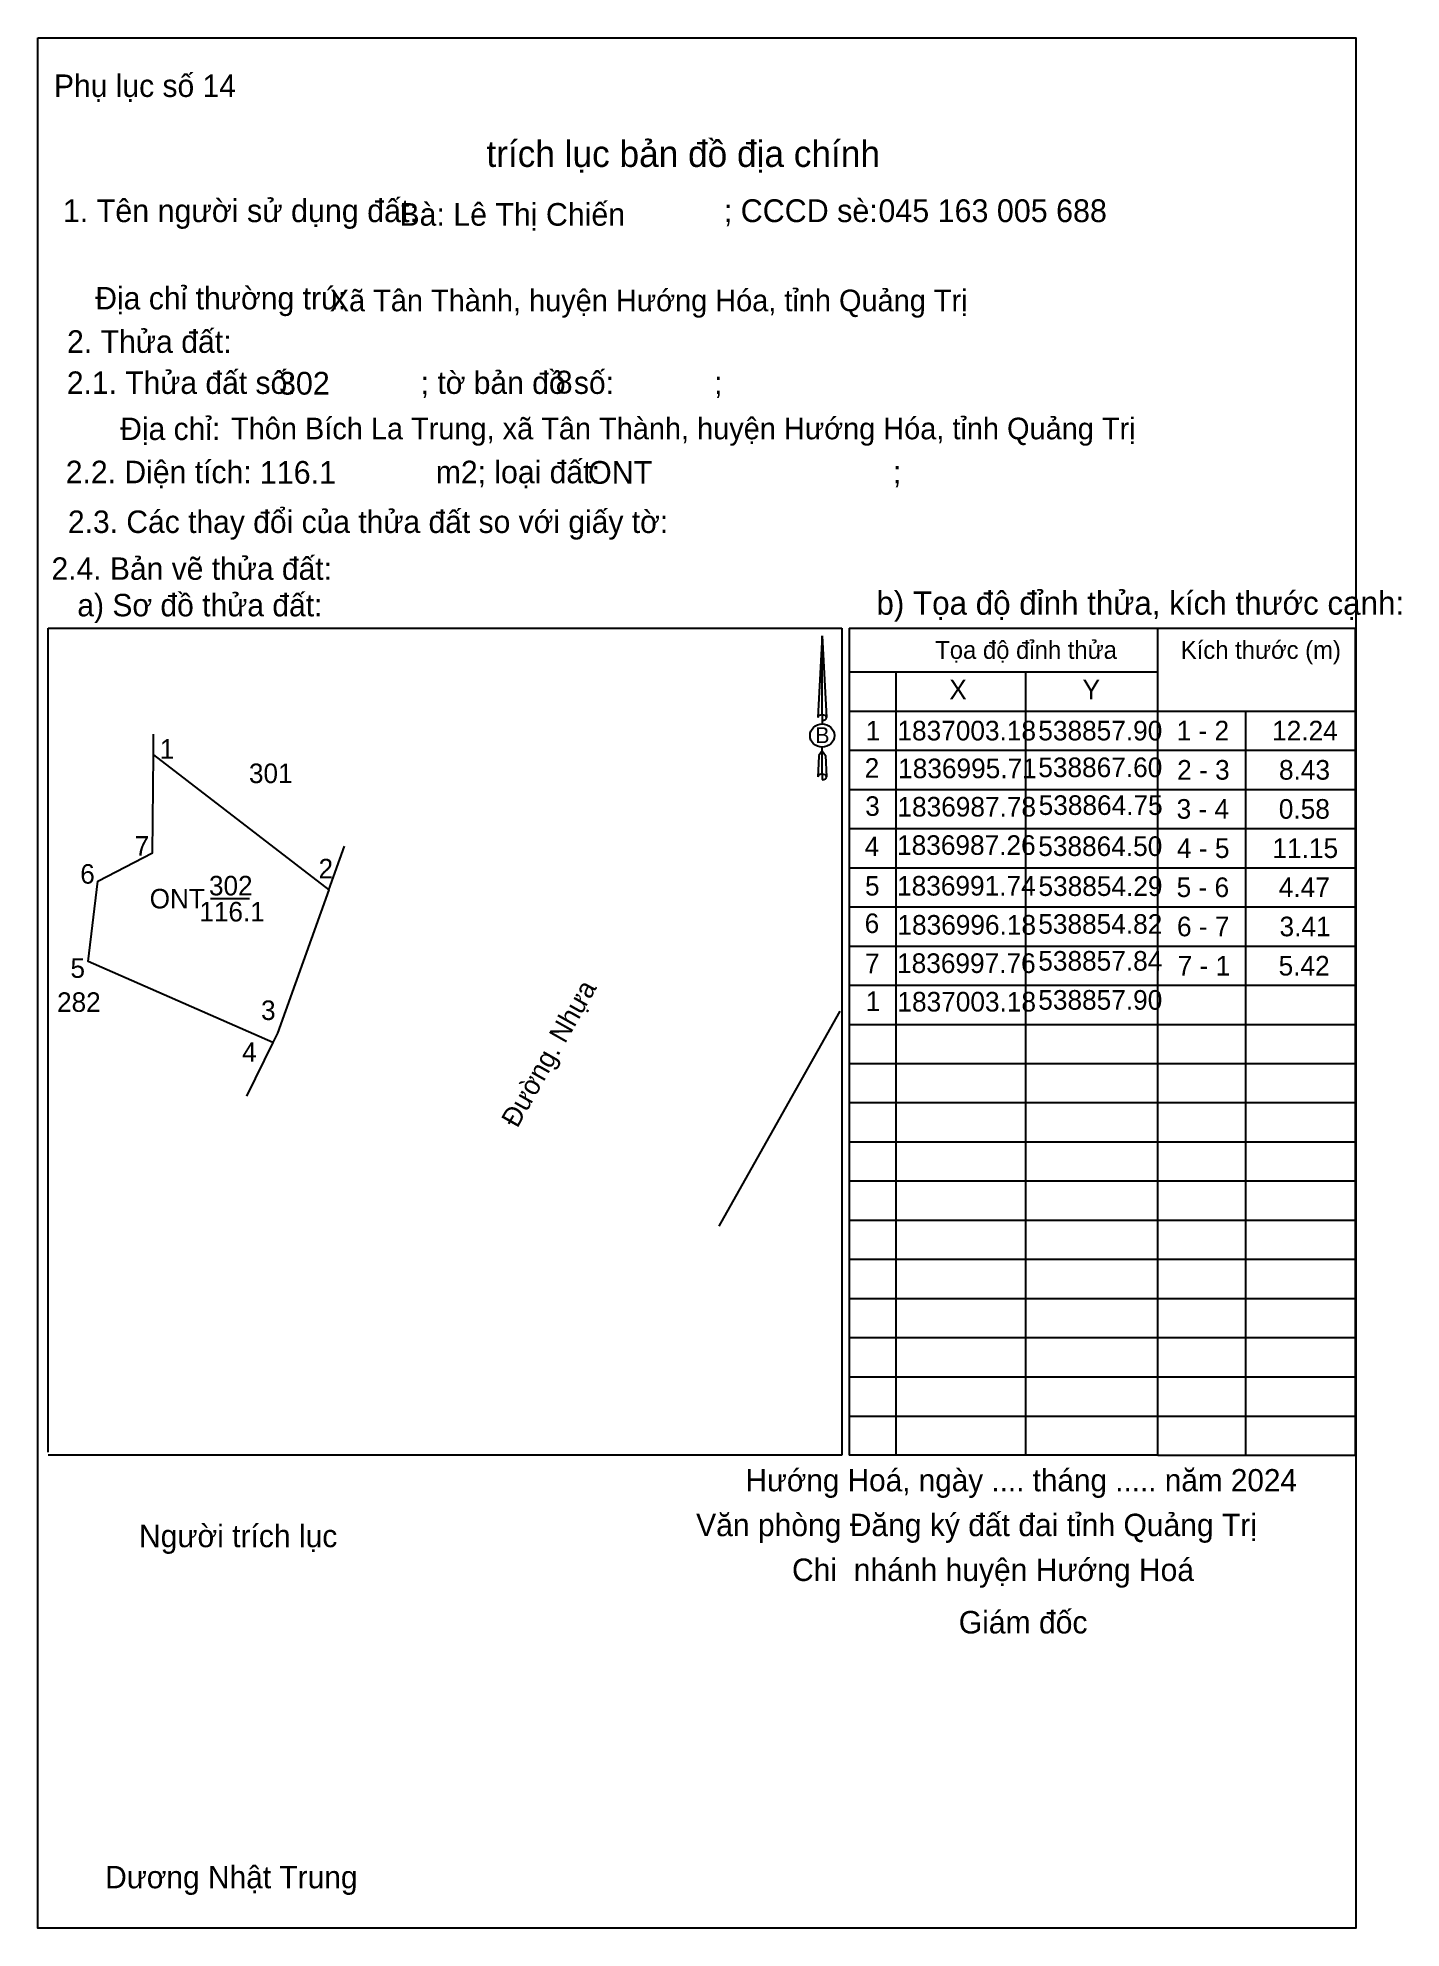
# Model space of a CAD drawing. Extents: x 538852 to 538927, y 1836938 to 1837043.
import ezdxf

# ---------------------------------------------------------------- set-up
doc = ezdxf.new("R2010")
doc.units = 0
for name, color, linetype in [('Level 1', 7, 'Continuous'), ('Level 10', 7, 'Continuous'), ('Level 13', 7, 'Continuous'), ('Level 27', 7, 'Continuous'), ('Level 3', 7, 'Continuous'), ('Level 36', 7, 'Continuous'), ('Level 40', 7, 'Continuous'), ('Level 42', 7, 'Continuous'), ('Level 49', 7, 'Continuous'), ('Level 52', 7, 'Continuous'), ('Level 53', 7, 'Continuous'), ('Level 6', 7, 'Continuous'), ('Level 9', 7, 'Continuous')]:
    doc.layers.add(name, color=color, linetype=linetype)

msp = doc.modelspace()

# ---------------------------------------------------------------- linework, layer by layer
at = {"layer": 'Level 1'}
for p, q in [((538913.44, 1836964.45), (538913.44, 1837010.18)), ((538913.44, 1837010.18), (538924.35, 1837010.18)), ((538924.35, 1837010.18), (538924.35, 1836964.45)), ((538896.44, 1837007.76), (538913.44, 1837007.76)), ((538896.38, 1837005.59), (538924.35, 1837005.59)), ((538918.29, 1837005.59), (538918.29, 1836964.45)), ((538896.38, 1837003.43), (538924.35, 1837003.43)), ((538896.38, 1837001.26), (538924.35, 1837001.26)), ((538896.38, 1836999.1), (538924.35, 1836999.1)), ((538896.38, 1836996.93), (538924.35, 1836996.93)), ((538896.38, 1836994.77), (538924.35, 1836994.77)), ((538896.38, 1836992.6), (538924.35, 1836992.6)), ((538896.38, 1836990.43), (538924.35, 1836990.43)), ((538896.38, 1836988.27), (538924.35, 1836988.27)), ((538896.38, 1836986.1), (538924.35, 1836986.1)), ((538896.38, 1836983.94), (538924.35, 1836983.94)), ((538896.38, 1836981.77), (538924.35, 1836981.77)), ((538896.38, 1836979.61), (538924.35, 1836979.61)), ((538896.38, 1836977.44), (538924.35, 1836977.44)), ((538896.38, 1836975.28), (538924.35, 1836975.28)), ((538896.38, 1836973.11), (538924.35, 1836973.11)), ((538896.38, 1836970.95), (538924.35, 1836970.95)), ((538896.38, 1836968.78), (538924.35, 1836968.78)), ((538896.38, 1836966.61), (538924.35, 1836966.61)), ((538913.44, 1836964.45), (538924.35, 1836964.45))]:
    msp.add_line(p, q, dxfattribs=at)
at = {"layer": 'Level 10'}
for p, q in [((538890.77, 1836979.94), (538895.88, 1836988.99)), ((538889.18, 1836977.12), (538890.77, 1836979.94))]:
    msp.add_line(p, q, dxfattribs=at)
msp.add_lwpolyline([(538857.9, 1837003.18), (538867.6, 1836995.71), (538864.75, 1836987.78), (538864.5, 1836987.26), (538854.29, 1836991.74), (538854.82, 1836996.18), (538857.84, 1836997.76)], close=True, dxfattribs=at)
at = {"layer": 'Level 13'}
msp.add_lwpolyline([(538851.51, 1837042.82), (538924.39, 1837042.82), (538924.39, 1836938.29), (538851.51, 1836938.29)], close=True, dxfattribs=at)
at = {"layer": 'Level 27'}
for p, q in [((538857.9, 1837003.18), (538857.91, 1837004.32)), ((538867.6, 1836995.71), (538868.47, 1836998.13)), ((538864.5, 1836987.26), (538863.05, 1836984.3))]:
    msp.add_line(p, q, dxfattribs=at)
at = {"layer": 'Level 3'}
for p, q in [((538852.07, 1837010.18), (538895.97, 1837010.18)), ((538852.07, 1836964.61), (538852.07, 1837010.18)), ((538895.97, 1837010.18), (538895.97, 1836964.45)), ((538896.38, 1837010.18), (538896.38, 1836964.45)), ((538896.38, 1837010.18), (538913.44, 1837010.18)), ((538898.96, 1837007.76), (538898.96, 1836964.45)), ((538906.13, 1837007.76), (538906.13, 1836964.45)), ((538895.97, 1836964.45), (538852.07, 1836964.45)), ((538913.44, 1836964.45), (538896.38, 1836964.45))]:
    msp.add_line(p, q, dxfattribs=at)
at = {"layer": 'Level 40'}
for p, q in [((538894.88, 1837009.75), (538894.68, 1837005.94)), ((538894.88, 1837009.75), (538895.11, 1837005.23)), ((538894.88, 1837009.75), (538895.11, 1837005.23)), ((538894.88, 1837005.38), (538894.88, 1837009.75)), ((538894.88, 1837009.75), (538895.11, 1837005.23)), ((538894.68, 1837005.94), (538894.63, 1837005.23)), ((538894.88, 1837005.38), (538894.88, 1837005.22)), ((538894.88, 1837005.22), (538894.88, 1837005.09)), ((538894.88, 1837005.09), (538894.88, 1837004.91)), ((538894.88, 1837005.09), (538894.88, 1837004.91)), ((538894.88, 1837005.09), (538894.88, 1837004.91)), ((538895.11, 1837005.23), (538895.11, 1837005.23)), ((538894.69, 1837003.14), (538894.68, 1837002.68)), ((538894.88, 1837003.39), (538894.69, 1837003.14)), ((538894.88, 1837003.39), (538894.88, 1837003.6)), ((538894.88, 1837003.39), (538894.88, 1837003.6)), ((538894.88, 1837003.39), (538894.88, 1837003.6)), ((538894.88, 1837003.39), (538895.06, 1837003.14)), ((538894.88, 1837003.39), (538895.06, 1837003.14)), ((538894.88, 1837003.39), (538895.06, 1837003.14)), ((538894.88, 1837002.12), (538894.88, 1837003.39)), ((538895.06, 1837003.14), (538895.11, 1837001.96)), ((538895.06, 1837003.14), (538895.11, 1837001.96)), ((538895.06, 1837003.14), (538895.11, 1837001.96)), ((538894.68, 1837002.68), (538894.63, 1837001.96)), ((538894.88, 1837002.12), (538894.88, 1837001.94)), ((538894.88, 1837001.94), (538894.88, 1837001.81)), ((538895.11, 1837001.96), (538895.11, 1837001.96))]:
    msp.add_line(p, q, dxfattribs=at)
msp.add_ellipse((538894.88, 1837004.24), major_axis=(0.673, 0), ratio=0.952727, dxfattribs=at)
for centre, start_param, end_param in [((538894.88, 1837005.23), 1.570796, 3.074452), ((538894.88, 1837005.23), 0.067141, 1.570796), ((538894.88, 1837005.23), 4.712389, 6.283185), ((538894.88, 1837001.95), 2.491069, 3.074278), ((538894.88, 1837001.95), 1.570796, 2.491069), ((538894.88, 1837001.95), 0.067141, 1.570796), ((538894.88, 1837001.95), 4.712389, 6.283185)]:
    msp.add_ellipse(centre, major_axis=(0.247, 0), ratio=0.614131, start_param=start_param, end_param=end_param, dxfattribs=at)
at = {"layer": 'Level 53'}
for p, q in [((538851.5, 1837042.82), (538851.5, 1837042.82)), ((538924.39, 1836938.29), (538924.39, 1836938.29))]:
    msp.add_line(p, q, dxfattribs=at)
at = {"layer": 'Level 9'}
msp.add_line((538861.06, 1836995.22), (538863.21, 1836995.22), dxfattribs=at)

# ---------------------------------------------------------------- texts
at = {"layer": 'Level 1'}
for s, height, p in [('Phụ lục số 14', 1.2416, (538852.4, 1837039.55)), ('1. Tên người sử dụng đất:', 1.2585, (538852.89, 1837032.63)), ('Bà: Lê Thị Chiến', 1.253, (538871.5, 1837032.43)), ('; CCCD sè:', 1.259, (538889.44, 1837032.63)), ('045 163 005 688', 1.2585, (538897.99, 1837032.63)), ('Địa chỉ thường trú:', 1.2459, (538854.68, 1837027.8)), ('2. Thửa đất:', 1.2486, (538853.12, 1837025.4)), ('2.1. Thửa đất số:               ; tờ bản đồ số:            ;', 1.2416, (538853.11, 1837023.13)), ('Địa chỉ:', 1.242, (538856.06, 1837020.58)), ('2.2. Diện tích:                      m2; loại đất:                                   ;', 1.2459, (538853.05, 1837018.19)), ('2.3. Các thay đổi của thửa đất so với giấy tờ:', 1.2416, (538853.17, 1837015.44)), ('2.4. Bản vẽ thửa đất: ', 1.2416, (538852.26, 1837012.85)), ('a) Sơ đồ thửa đất: ', 1.2416, (538853.69, 1837010.83)), ('Tọa độ đỉnh thửa', 0.9861, (538901.13, 1837008.48)), ('Kích thước (m)', 0.9861, (538914.71, 1837008.48)), ('Hướng Hoá, ngày .... tháng ..... năm 2024', 1.2288, (538890.64, 1836962.45)), ('Văn phòng Đăng ký đất đai tỉnh Quảng Trị', 1.2416, (538887.91, 1836959.97)), ('Người trích lục', 1.2416, (538857.1, 1836959.36)), (' Chi  nhánh huyện Hướng Hoá', 1.2416, (538892.75, 1836957.49)), (' Giám đốc', 1.244, (538901.97, 1836954.59)), ('Dương Nhật Trung', 1.2364, (538855.23, 1836940.5))]:
    msp.add_text(s, height=height, dxfattribs=at).set_placement(p)
at = {"layer": 'Level 10'}
msp.add_text('b) Tọa độ đỉnh thửa, kích thước cạnh:', height=1.2961, dxfattribs=at).set_placement((538897.88, 1837010.92))
at = {"layer": 'Level 13'}
for s, p in [('302', (538860.97, 1836995.4)), ('ONT', (538857.69, 1836994.68)), ('116.1', (538860.44, 1836993.96))]:
    msp.add_text(s, height=1.08, dxfattribs=at).set_placement(p)
at = {"layer": 'Level 36'}
for s, p in [('301', (538863.18, 1837001.61)), ('282', (538852.57, 1836988.96))]:
    msp.add_text(s, height=1.08, dxfattribs=at).set_placement(p)
at = {"layer": 'Level 40'}
msp.add_text('B', height=0.881, dxfattribs=at).set_placement((538894.5, 1837003.82))
at = {"layer": 'Level 42'}
msp.add_text(' trích lục bản đồ địa chính', height=1.4566, dxfattribs=at).set_placement((538875.77, 1837035.68))
at = {"layer": 'Level 49'}
msp.add_text('Đường. Nhựa', height=1.08, rotation=60.5472, dxfattribs=at).set_placement((538878.02, 1836982.49))
at = {"layer": 'Level 52'}
for s, height, p in [('X', 1.08, (538901.91, 1837006.24)), ('Y', 1.08, (538909.28, 1837006.24)), ('1', 1.08, (538897.29, 1837003.97)), ('1837003.18', 1.085, (538899.04, 1837003.97)), ('538857.90', 1.085, (538906.83, 1837003.97)), ('1 - 2', 1.085, (538914.48, 1837003.97)), ('12.24', 1.085, (538919.76, 1837003.97)), ('2', 1.08, (538897.23, 1837001.91)), ('1836995.71', 1.085, (538899.08, 1837001.88)), ('538867.60', 1.085, (538906.83, 1837001.94)), ('2 - 3', 1.085, (538914.51, 1837001.8)), ('8.43', 1.085, (538920.14, 1837001.8)), ('3', 1.08, (538897.26, 1836999.8)), ('1836987.78', 1.085, (538899.04, 1836999.76)), ('538864.75', 1.085, (538906.85, 1836999.85)), ('3 - 4', 1.085, (538914.48, 1836999.64)), ('0.58', 1.085, (538920.13, 1836999.64)), ('4', 1.08, (538897.23, 1836997.57)), ('1836987.26', 1.085, (538899.02, 1836997.64)), ('538864.50', 1.085, (538906.83, 1836997.58)), ('4 - 5', 1.085, (538914.5, 1836997.47)), ('11.15', 1.085, (538919.78, 1836997.47)), ('5', 1.08, (538897.25, 1836995.39)), ('1836991.74', 1.085, (538899.02, 1836995.39)), ('538854.29', 1.085, (538906.84, 1836995.37)), ('5 - 6', 1.085, (538914.48, 1836995.31)), ('4.47', 1.085, (538920.13, 1836995.31)), ('6', 1.08, (538897.23, 1836993.32)), ('538854.82', 1.085, (538906.83, 1836993.28)), ('1836996.18', 1.085, (538899.04, 1836993.23)), ('6 - 7', 1.085, (538914.5, 1836993.14)), ('3.41', 1.085, (538920.17, 1836993.14)), ('538857.84', 1.085, (538906.83, 1836991.24)), ('7', 1.08, (538897.25, 1836991.1)), ('1836997.76', 1.085, (538899.02, 1836991.11)), ('7 - 1', 1.085, (538914.54, 1836990.97)), ('5.42', 1.085, (538920.12, 1836990.97)), ('1', 1.08, (538897.29, 1836989.01)), ('1837003.18', 1.085, (538899.04, 1836988.98)), ('538857.90', 1.085, (538906.83, 1836989.08))]:
    msp.add_text(s, height=height, dxfattribs=at).set_placement(p)
at = {"layer": 'Level 6'}
for s, height, p in [('Xã Tân Thành, huyện Hướng Hóa, tỉnh Quảng Trị', 1.1956, (538867.65, 1837027.7)), ('302', 1.259, (538864.84, 1837023.09)), ('8', 1.26, (538880.14, 1837023.15)), ('Thôn Bích La Trung, xã Tân Thành, huyện Hướng Hóa, tỉnh Quảng Trị', 1.1956, (538862.19, 1837020.62)), ('116.1', 1.259, (538863.78, 1837018.16)), ('ONT', 1.259, (538881.93, 1837018.16)), ('.', 1.02, (538881.32, 1837015.48))]:
    msp.add_text(s, height=height, dxfattribs=at).set_placement(p)
at = {"layer": 'Level 9'}
for s, p in [('1', (538858.25, 1837002.96)), ('7', (538856.86, 1836997.6)), ('6', (538853.85, 1836996.05)), ('2', (538867.03, 1836996.34)), ('5', (538853.31, 1836990.84)), ('3', (538863.85, 1836988.51)), ('4', (538862.8, 1836986.2))]:
    msp.add_text(s, height=1.08, dxfattribs=at).set_placement(p)

doc.saveas('drawing.dxf')
